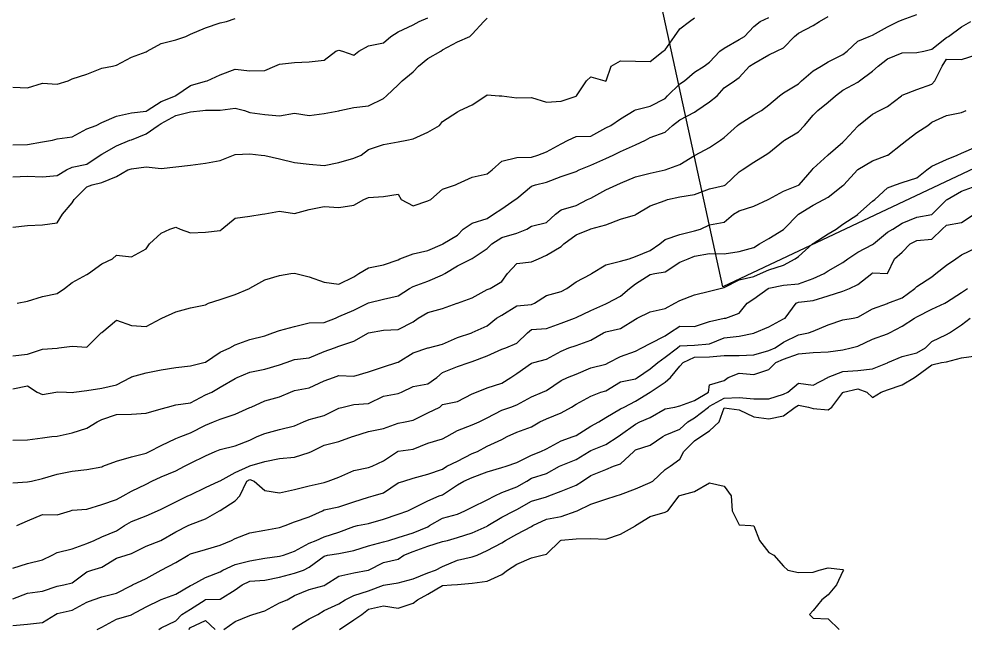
# Model space of a CAD drawing. Header units: metres. Extents: x 2681030 to 2681330, y 1246000 to 1246290.
# Drawn here: x 2681128.96 to 2681160.87, y 1246086.26 to 1246106.84 of the extents above; entities that cross this region are included whole.
import ezdxf

# ---------------------------------------------------------------- set-up
doc = ezdxf.new("R2010")
doc.units = ezdxf.units.M
doc.layers.add('BASIS_HOEHENLINIEN', color=8, linetype='Continuous')
doc.layers.add('BASIS_PARZELLE', color=7, linetype='Continuous')

msp = doc.modelspace()

# ---------------------------------------------------------------- linework, layer by layer
at = {"layer": 'BASIS_HOEHENLINIEN'}
for points in [[(2681128.75, 1246094.363, 0), (2681129.25, 1246094.469, 0), (2681129.575, 1246094.25, 0), (2681129.75, 1246094.173, 0), (2681130.204, 1246094.25, 0), (2681130.25, 1246094.261, 0), (2681130.559, 1246094.25, 0), (2681130.75, 1246094.243, 0), (2681130.809, 1246094.25, 0), (2681131.25, 1246094.308, 0), (2681131.75, 1246094.387, 0), (2681132.25, 1246094.5, 0), (2681132.719, 1246094.75, 0), (2681132.75, 1246094.763, 0), (2681133.25, 1246094.905, 0), (2681133.75, 1246095.003, 0), (2681134.25, 1246095.084, 0), (2681134.75, 1246095.138, 0), (2681135.198, 1246095.25, 0), (2681135.25, 1246095.266, 0), (2681135.75, 1246095.599, 0), (2681136.068, 1246095.75, 0), (2681136.25, 1246095.846, 0), (2681136.75, 1246096.026, 0), (2681137.25, 1246096.155, 0), (2681137.526, 1246096.25, 0), (2681137.75, 1246096.33, 0), (2681138.25, 1246096.468, 0), (2681138.75, 1246096.592, 0), (2681139.25, 1246096.604, 0), (2681139.633, 1246096.75, 0), (2681139.75, 1246096.806, 0), (2681140.25, 1246097.019, 0), (2681140.727, 1246097.25, 0), (2681140.75, 1246097.26, 0), (2681141.25, 1246097.389, 0), (2681141.75, 1246097.501, 0), (2681142.137, 1246097.75, 0), (2681142.25, 1246097.817, 0), (2681142.75, 1246097.993, 0), (2681143.25, 1246098.213, 0), (2681143.328, 1246098.25, 0), (2681143.75, 1246098.509, 0), (2681144.224, 1246098.75, 0), (2681144.25, 1246098.763, 0), (2681144.75, 1246099.1, 0), (2681144.914, 1246099.25, 0), (2681145.25, 1246099.466, 0), (2681145.75, 1246099.611, 0), (2681146.089, 1246099.75, 0), (2681146.25, 1246099.848, 0), (2681146.75, 1246099.977, 0), (2681147.051, 1246100.25, 0), (2681147.25, 1246100.399, 0), (2681147.75, 1246100.545, 0), (2681148.132, 1246100.75, 0), (2681148.25, 1246100.798, 0), (2681148.75, 1246101.071, 0), (2681149.123, 1246101.25, 0), (2681149.25, 1246101.297, 0), (2681149.75, 1246101.514, 0), (2681150.25, 1246101.634, 0), (2681150.75, 1246101.748, 0), (2681150.756, 1246101.75, 0), (2681151.25, 1246101.934, 0), (2681151.75, 1246102.239, 0), (2681151.773, 1246102.25, 0), (2681152.25, 1246102.499, 0), (2681152.617, 1246102.75, 0), (2681152.75, 1246102.838, 0), (2681153.198, 1246103.25, 0), (2681153.25, 1246103.296, 0), (2681153.75, 1246103.601, 0), (2681154, 1246103.75, 0), (2681154.25, 1246103.942, 0), (2681154.615, 1246104.25, 0), (2681154.75, 1246104.352, 0), (2681155.25, 1246104.65, 0), (2681155.352, 1246104.75, 0), (2681155.75, 1246105.094, 0), (2681156.02, 1246105.25, 0), (2681156.25, 1246105.392, 0), (2681156.75, 1246105.643, 0), (2681156.899, 1246105.75, 0), (2681157.25, 1246106.092, 0), (2681157.642, 1246106.25, 0), (2681157.75, 1246106.288, 0), (2681158.25, 1246106.579, 0), (2681158.617, 1246106.75, 0), (2681158.75, 1246106.807, 0), (2681159.25, 1246106.987, 0)], [(2681128.75, 1246095.477, 0), (2681129.25, 1246095.534, 0), (2681129.75, 1246095.697, 0), (2681130.25, 1246095.74, 0), (2681130.306, 1246095.75, 0), (2681130.75, 1246095.805, 0), (2681131.25, 1246095.767, 0), (2681131.733, 1246096.25, 0), (2681131.75, 1246096.265, 0), (2681132.25, 1246096.684, 0), (2681132.75, 1246096.503, 0), (2681133.25, 1246096.466, 0), (2681133.75, 1246096.732, 0), (2681133.779, 1246096.75, 0), (2681134.25, 1246096.963, 0), (2681134.75, 1246097.094, 0), (2681135.25, 1246097.193, 0), (2681135.354, 1246097.25, 0), (2681135.75, 1246097.382, 0), (2681136.25, 1246097.548, 0), (2681136.732, 1246097.75, 0), (2681136.75, 1246097.76, 0), (2681137.25, 1246098.036, 0), (2681137.75, 1246098.191, 0), (2681138.133, 1246098.25, 0), (2681138.25, 1246098.265, 0), (2681138.295, 1246098.25, 0), (2681138.75, 1246098.138, 0), (2681139.25, 1246097.962, 0), (2681139.75, 1246097.895, 0), (2681140.25, 1246098.145, 0), (2681140.425, 1246098.25, 0), (2681140.75, 1246098.446, 0), (2681141.25, 1246098.546, 0), (2681141.75, 1246098.712, 0), (2681141.811, 1246098.75, 0), (2681142.25, 1246098.912, 0), (2681142.75, 1246099.032, 0), (2681143.25, 1246099.246, 0), (2681143.256, 1246099.25, 0), (2681143.75, 1246099.552, 0), (2681143.943, 1246099.75, 0), (2681144.25, 1246099.95, 0), (2681144.75, 1246100.11, 0), (2681144.962, 1246100.25, 0), (2681145.25, 1246100.434, 0), (2681145.696, 1246100.75, 0), (2681145.75, 1246100.788, 0), (2681146.25, 1246101.202, 0), (2681146.385, 1246101.25, 0), (2681146.75, 1246101.333, 0), (2681147.25, 1246101.529, 0), (2681147.75, 1246101.697, 0), (2681147.86, 1246101.75, 0), (2681148.25, 1246101.903, 0), (2681148.75, 1246102.137, 0), (2681149.007, 1246102.25, 0), (2681149.25, 1246102.364, 0), (2681149.75, 1246102.592, 0), (2681150.089, 1246102.75, 0), (2681150.25, 1246102.845, 0), (2681150.75, 1246103.02, 0), (2681150.998, 1246103.25, 0), (2681151.25, 1246103.435, 0), (2681151.75, 1246103.694, 0), (2681151.819, 1246103.75, 0), (2681152.25, 1246104.04, 0), (2681152.511, 1246104.25, 0), (2681152.75, 1246104.513, 0), (2681153.092, 1246104.75, 0), (2681153.25, 1246104.869, 0), (2681153.605, 1246105.25, 0), (2681153.75, 1246105.335, 0), (2681154.25, 1246105.627, 0), (2681154.511, 1246105.75, 0), (2681154.75, 1246105.864, 0), (2681155.113, 1246106.25, 0), (2681155.25, 1246106.356, 0), (2681155.75, 1246106.616, 0), (2681155.967, 1246106.75, 0), (2681156.25, 1246106.918, 0)], [(2681128.75, 1246099.814, 0), (2681129.25, 1246099.872, 0), (2681129.75, 1246099.895, 0), (2681130.25, 1246099.959, 0), (2681130.425, 1246100.25, 0), (2681130.75, 1246100.642, 0), (2681130.82, 1246100.75, 0), (2681131.25, 1246101.178, 0), (2681131.432, 1246101.25, 0), (2681131.75, 1246101.32, 0), (2681132.25, 1246101.526, 0), (2681132.634, 1246101.75, 0), (2681132.75, 1246101.785, 0), (2681133.25, 1246101.853, 0), (2681133.75, 1246101.801, 0), (2681134.25, 1246101.852, 0), (2681134.75, 1246101.91, 0), (2681135.25, 1246101.976, 0), (2681135.75, 1246102.062, 0), (2681136.192, 1246102.25, 0), (2681136.25, 1246102.268, 0), (2681136.75, 1246102.287, 0), (2681137.126, 1246102.25, 0), (2681137.25, 1246102.233, 0), (2681137.75, 1246102.12, 0), (2681138.25, 1246102.003, 0), (2681138.75, 1246101.941, 0), (2681139.25, 1246101.901, 0), (2681139.75, 1246101.997, 0), (2681140.25, 1246102.143, 0), (2681140.505, 1246102.25, 0), (2681140.75, 1246102.435, 0), (2681141.25, 1246102.603, 0), (2681141.75, 1246102.697, 0), (2681142.043, 1246102.75, 0), (2681142.25, 1246102.799, 0), (2681142.75, 1246103.024, 0), (2681143.144, 1246103.25, 0), (2681143.25, 1246103.378, 0), (2681143.75, 1246103.705, 0), (2681143.835, 1246103.75, 0), (2681144.25, 1246103.944, 0), (2681144.707, 1246104.25, 0), (2681144.75, 1246104.283, 0), (2681145.161, 1246104.25, 0), (2681145.25, 1246104.243, 0), (2681145.75, 1246104.18, 0), (2681146.25, 1246104.191, 0), (2681146.75, 1246104.034, 0), (2681147.25, 1246104.064, 0), (2681147.75, 1246104.233, 0), (2681147.761, 1246104.25, 0), (2681148.103, 1246104.75, 0), (2681148.25, 1246104.884, 0), (2681148.717, 1246104.75, 0), (2681148.75, 1246104.738, 0), (2681148.768, 1246104.75, 0), (2681148.936, 1246105.25, 0), (2681149.25, 1246105.426, 0), (2681149.75, 1246105.415, 0), (2681150.25, 1246105.402, 0), (2681150.69, 1246105.75, 0), (2681150.75, 1246105.799, 0), (2681151.066, 1246106.25, 0), (2681151.25, 1246106.506, 0), (2681151.579, 1246106.75, 0), (2681151.75, 1246106.88, 0)], [(2681128.75, 1246102.598, 0), (2681129.25, 1246102.603, 0), (2681129.75, 1246102.694, 0), (2681130.085, 1246102.75, 0), (2681130.25, 1246102.8, 0), (2681130.75, 1246102.866, 0), (2681131.25, 1246103.135, 0), (2681131.565, 1246103.25, 0), (2681131.75, 1246103.349, 0), (2681132.25, 1246103.561, 0), (2681132.75, 1246103.671, 0), (2681133.25, 1246103.725, 0), (2681133.286, 1246103.75, 0), (2681133.75, 1246104.06, 0), (2681134.239, 1246104.25, 0), (2681134.25, 1246104.258, 0), (2681134.75, 1246104.592, 0), (2681135.25, 1246104.737, 0), (2681135.308, 1246104.75, 0), (2681135.75, 1246104.955, 0), (2681136.25, 1246105.152, 0), (2681136.75, 1246105.091, 0), (2681137.25, 1246105.102, 0), (2681137.591, 1246105.25, 0), (2681137.75, 1246105.314, 0), (2681138.25, 1246105.368, 0), (2681138.75, 1246105.396, 0), (2681139.25, 1246105.452, 0), (2681139.651, 1246105.75, 0), (2681139.75, 1246105.789, 0), (2681139.876, 1246105.75, 0), (2681140.25, 1246105.618, 0), (2681140.428, 1246105.75, 0), (2681140.75, 1246105.931, 0), (2681141.25, 1246106.039, 0), (2681141.498, 1246106.25, 0), (2681141.75, 1246106.402, 0), (2681142.25, 1246106.641, 0), (2681142.455, 1246106.75, 0), (2681142.75, 1246106.877, 0)], [(2681128.75, 1246101.515, 0), (2681129.25, 1246101.535, 0), (2681129.75, 1246101.517, 0), (2681130.25, 1246101.563, 0), (2681130.567, 1246101.75, 0), (2681130.75, 1246101.84, 0), (2681131.25, 1246101.942, 0), (2681131.702, 1246102.25, 0), (2681131.75, 1246102.28, 0), (2681132.25, 1246102.564, 0), (2681132.702, 1246102.75, 0), (2681132.75, 1246102.766, 0), (2681133.25, 1246102.96, 0), (2681133.654, 1246103.25, 0), (2681133.75, 1246103.317, 0), (2681134.25, 1246103.58, 0), (2681134.75, 1246103.705, 0), (2681135.162, 1246103.75, 0), (2681135.25, 1246103.758, 0), (2681135.75, 1246103.764, 0), (2681136.25, 1246103.83, 0), (2681136.571, 1246103.75, 0), (2681136.75, 1246103.688, 0), (2681137.25, 1246103.619, 0), (2681137.75, 1246103.573, 0), (2681138.25, 1246103.667, 0), (2681138.75, 1246103.588, 0), (2681139.25, 1246103.65, 0), (2681139.75, 1246103.741, 0), (2681139.783, 1246103.75, 0), (2681140.25, 1246103.848, 0), (2681140.75, 1246103.915, 0), (2681141.25, 1246104.155, 0), (2681141.352, 1246104.25, 0), (2681141.75, 1246104.619, 0), (2681141.886, 1246104.75, 0), (2681142.25, 1246105.062, 0), (2681142.436, 1246105.25, 0), (2681142.75, 1246105.509, 0), (2681143.193, 1246105.75, 0), (2681143.25, 1246105.8, 0), (2681143.75, 1246106.065, 0), (2681144.168, 1246106.25, 0), (2681144.25, 1246106.33, 0), (2681144.638, 1246106.75, 0), (2681144.75, 1246106.87, 0)], [(2681128.75, 1246104.539, 0), (2681129.25, 1246104.513, 0), (2681129.75, 1246104.675, 0), (2681130.25, 1246104.636, 0), (2681130.614, 1246104.75, 0), (2681130.75, 1246104.817, 0), (2681131.25, 1246104.981, 0), (2681131.75, 1246105.179, 0), (2681132.115, 1246105.25, 0), (2681132.25, 1246105.285, 0), (2681132.75, 1246105.551, 0), (2681133.25, 1246105.733, 0), (2681133.281, 1246105.75, 0), (2681133.75, 1246106.007, 0), (2681134.25, 1246106.136, 0), (2681134.586, 1246106.25, 0), (2681134.75, 1246106.328, 0), (2681135.25, 1246106.543, 0), (2681135.75, 1246106.714, 0), (2681135.961, 1246106.75, 0), (2681136.25, 1246106.853, 0)], [(2681128.903, 1246097.25, 0), (2681129.25, 1246097.319, 0), (2681129.75, 1246097.479, 0), (2681130.25, 1246097.576, 0), (2681130.496, 1246097.75, 0), (2681130.75, 1246097.953, 0), (2681131.25, 1246098.219, 0), (2681131.303, 1246098.25, 0), (2681131.75, 1246098.583, 0), (2681132.118, 1246098.75, 0), (2681132.25, 1246098.877, 0), (2681132.75, 1246098.821, 0), (2681133.25, 1246099.082, 0), (2681133.364, 1246099.25, 0), (2681133.75, 1246099.617, 0), (2681134.045, 1246099.75, 0), (2681134.25, 1246099.815, 0), (2681134.396, 1246099.75, 0), (2681134.75, 1246099.622, 0), (2681135.25, 1246099.644, 0), (2681135.75, 1246099.705, 0), (2681135.802, 1246099.75, 0), (2681136.25, 1246100.123, 0), (2681136.75, 1246100.183, 0), (2681137.161, 1246100.25, 0), (2681137.25, 1246100.264, 0), (2681137.75, 1246100.352, 0), (2681138.25, 1246100.28, 0), (2681138.75, 1246100.408, 0), (2681139.25, 1246100.516, 0), (2681139.75, 1246100.485, 0), (2681140.25, 1246100.563, 0), (2681140.588, 1246100.75, 0), (2681140.75, 1246100.818, 0), (2681141.25, 1246100.855, 0), (2681141.75, 1246100.932, 0), (2681141.845, 1246100.75, 0), (2681142.25, 1246100.533, 0), (2681142.75, 1246100.7, 0), (2681142.848, 1246100.75, 0), (2681143.25, 1246101.101, 0), (2681143.683, 1246101.25, 0), (2681143.75, 1246101.279, 0), (2681144.25, 1246101.508, 0), (2681144.75, 1246101.616, 0), (2681144.923, 1246101.75, 0), (2681145.25, 1246102.043, 0), (2681145.75, 1246102.163, 0), (2681146.25, 1246102.179, 0), (2681146.458, 1246102.25, 0), (2681146.75, 1246102.362, 0), (2681147.25, 1246102.626, 0), (2681147.489, 1246102.75, 0), (2681147.75, 1246102.877, 0), (2681148.25, 1246102.888, 0), (2681148.75, 1246103.163, 0), (2681148.926, 1246103.25, 0), (2681149.25, 1246103.468, 0), (2681149.705, 1246103.75, 0), (2681149.75, 1246103.771, 0), (2681150.25, 1246103.9, 0), (2681150.75, 1246104.16, 0), (2681150.829, 1246104.25, 0), (2681151.25, 1246104.648, 0), (2681151.403, 1246104.75, 0), (2681151.75, 1246105.041, 0), (2681152.075, 1246105.25, 0), (2681152.25, 1246105.385, 0), (2681152.598, 1246105.75, 0), (2681152.75, 1246105.854, 0), (2681153.25, 1246106.143, 0), (2681153.436, 1246106.25, 0), (2681153.75, 1246106.589, 0), (2681153.959, 1246106.75, 0), (2681154.25, 1246106.886, 0)], [(2681128.75, 1246092.63, 0), (2681129.25, 1246092.643, 0), (2681129.75, 1246092.706, 0), (2681130.065, 1246092.75, 0), (2681130.25, 1246092.766, 0), (2681130.75, 1246092.878, 0), (2681131.25, 1246093.037, 0), (2681131.596, 1246093.25, 0), (2681131.75, 1246093.327, 0), (2681132.25, 1246093.502, 0), (2681132.75, 1246093.512, 0), (2681133.25, 1246093.538, 0), (2681133.75, 1246093.687, 0), (2681133.967, 1246093.75, 0), (2681134.25, 1246093.829, 0), (2681134.75, 1246093.894, 0), (2681135.25, 1246094.159, 0), (2681135.461, 1246094.25, 0), (2681135.75, 1246094.415, 0), (2681136.25, 1246094.708, 0), (2681136.322, 1246094.75, 0), (2681136.75, 1246094.923, 0), (2681137.25, 1246095.026, 0), (2681137.75, 1246095.175, 0), (2681137.968, 1246095.25, 0), (2681138.25, 1246095.356, 0), (2681138.75, 1246095.41, 0), (2681139.25, 1246095.625, 0), (2681139.604, 1246095.75, 0), (2681139.75, 1246095.799, 0), (2681140.25, 1246095.967, 0), (2681140.744, 1246096.25, 0), (2681140.75, 1246096.253, 0), (2681141.25, 1246096.338, 0), (2681141.75, 1246096.364, 0), (2681142.25, 1246096.62, 0), (2681142.427, 1246096.75, 0), (2681142.75, 1246096.938, 0), (2681143.25, 1246097.072, 0), (2681143.739, 1246097.25, 0), (2681143.75, 1246097.254, 0), (2681144.25, 1246097.43, 0), (2681144.75, 1246097.716, 0), (2681144.848, 1246097.75, 0), (2681145.25, 1246097.985, 0), (2681145.437, 1246098.25, 0), (2681145.75, 1246098.589, 0), (2681146.25, 1246098.652, 0), (2681146.482, 1246098.75, 0), (2681146.75, 1246098.875, 0), (2681147.25, 1246099.17, 0), (2681147.334, 1246099.25, 0), (2681147.75, 1246099.559, 0), (2681148.226, 1246099.75, 0), (2681148.25, 1246099.758, 0), (2681148.75, 1246099.893, 0), (2681149.25, 1246100.086, 0), (2681149.75, 1246100.231, 0), (2681149.777, 1246100.25, 0), (2681150.25, 1246100.539, 0), (2681150.75, 1246100.72, 0), (2681150.832, 1246100.75, 0), (2681151.25, 1246100.842, 0), (2681151.75, 1246100.918, 0), (2681152.25, 1246101.113, 0), (2681152.75, 1246101.22, 0), (2681152.786, 1246101.25, 0), (2681153.25, 1246101.688, 0), (2681153.357, 1246101.75, 0), (2681153.75, 1246102.014, 0), (2681154.129, 1246102.25, 0), (2681154.25, 1246102.328, 0), (2681154.75, 1246102.731, 0), (2681154.78, 1246102.75, 0), (2681155.25, 1246103.035, 0), (2681155.45, 1246103.25, 0), (2681155.75, 1246103.594, 0), (2681155.909, 1246103.75, 0), (2681156.25, 1246104.033, 0), (2681156.505, 1246104.25, 0), (2681156.75, 1246104.437, 0), (2681157.25, 1246104.709, 0), (2681157.309, 1246104.75, 0), (2681157.75, 1246105.079, 0), (2681157.943, 1246105.25, 0), (2681158.25, 1246105.49, 0), (2681158.75, 1246105.695, 0), (2681159.25, 1246105.704, 0), (2681159.484, 1246105.75, 0), (2681159.75, 1246105.821, 0), (2681160.25, 1246106.212, 0), (2681160.31, 1246106.25, 0), (2681160.75, 1246106.576, 0), (2681161.065, 1246106.75, 0)], [(2681128.75, 1246091.194, 0), (2681129.25, 1246091.225, 0), (2681129.376, 1246091.25, 0), (2681129.75, 1246091.338, 0), (2681130.25, 1246091.484, 0), (2681130.75, 1246091.587, 0), (2681131.25, 1246091.647, 0), (2681131.75, 1246091.737, 0), (2681131.782, 1246091.75, 0), (2681132.25, 1246091.928, 0), (2681132.75, 1246092.07, 0), (2681133.25, 1246092.198, 0), (2681133.36, 1246092.25, 0), (2681133.75, 1246092.451, 0), (2681134.25, 1246092.685, 0), (2681134.418, 1246092.75, 0), (2681134.75, 1246092.875, 0), (2681135.25, 1246093.139, 0), (2681135.523, 1246093.25, 0), (2681135.75, 1246093.338, 0), (2681136.25, 1246093.512, 0), (2681136.75, 1246093.732, 0), (2681136.786, 1246093.75, 0), (2681137.25, 1246093.957, 0), (2681137.75, 1246094.098, 0), (2681138.116, 1246094.25, 0), (2681138.25, 1246094.303, 0), (2681138.75, 1246094.4, 0), (2681139.25, 1246094.63, 0), (2681139.568, 1246094.75, 0), (2681139.75, 1246094.81, 0), (2681140.25, 1246094.791, 0), (2681140.75, 1246094.932, 0), (2681141.25, 1246095.103, 0), (2681141.709, 1246095.25, 0), (2681141.75, 1246095.263, 0), (2681142.25, 1246095.582, 0), (2681142.75, 1246095.741, 0), (2681142.778, 1246095.75, 0), (2681143.25, 1246095.873, 0), (2681143.75, 1246096.095, 0), (2681144.229, 1246096.25, 0), (2681144.25, 1246096.259, 0), (2681144.75, 1246096.485, 0), (2681145.066, 1246096.75, 0), (2681145.25, 1246096.848, 0), (2681145.75, 1246097.158, 0), (2681146.25, 1246097.209, 0), (2681146.345, 1246097.25, 0), (2681146.75, 1246097.516, 0), (2681147.25, 1246097.645, 0), (2681147.443, 1246097.75, 0), (2681147.75, 1246097.974, 0), (2681148.25, 1246098.233, 0), (2681148.269, 1246098.25, 0), (2681148.75, 1246098.546, 0), (2681149.25, 1246098.667, 0), (2681149.546, 1246098.75, 0), (2681149.75, 1246098.827, 0), (2681150.25, 1246099.024, 0), (2681150.579, 1246099.25, 0), (2681150.75, 1246099.404, 0), (2681151.25, 1246099.568, 0), (2681151.75, 1246099.688, 0), (2681151.952, 1246099.75, 0), (2681152.25, 1246099.896, 0), (2681152.75, 1246099.99, 0), (2681153.065, 1246100.25, 0), (2681153.25, 1246100.369, 0), (2681153.75, 1246100.53, 0), (2681154.233, 1246100.75, 0), (2681154.25, 1246100.758, 0), (2681154.75, 1246101.029, 0), (2681155.25, 1246101.234, 0), (2681155.27, 1246101.25, 0), (2681155.711, 1246101.75, 0), (2681155.75, 1246101.8, 0), (2681156.24, 1246102.25, 0), (2681156.25, 1246102.258, 0), (2681156.75, 1246102.686, 0), (2681156.815, 1246102.75, 0), (2681157.25, 1246103.227, 0), (2681157.272, 1246103.25, 0), (2681157.75, 1246103.633, 0), (2681157.98, 1246103.75, 0), (2681158.25, 1246103.886, 0), (2681158.722, 1246104.25, 0), (2681158.75, 1246104.271, 0), (2681159.25, 1246104.464, 0), (2681159.75, 1246104.642, 0), (2681159.85, 1246104.75, 0), (2681160.1, 1246105.25, 0), (2681160.25, 1246105.489, 0), (2681160.75, 1246105.478, 0), (2681161.25, 1246105.625, 0)], [(2681128.887, 1246089.75, 0), (2681129.25, 1246089.916, 0), (2681129.75, 1246090.125, 0), (2681130.25, 1246090.115, 0), (2681130.694, 1246090.25, 0), (2681130.75, 1246090.267, 0), (2681131.25, 1246090.299, 0), (2681131.75, 1246090.458, 0), (2681132.25, 1246090.631, 0), (2681132.474, 1246090.75, 0), (2681132.75, 1246090.916, 0), (2681133.25, 1246091.146, 0), (2681133.444, 1246091.25, 0), (2681133.75, 1246091.395, 0), (2681134.25, 1246091.597, 0), (2681134.538, 1246091.75, 0), (2681134.75, 1246091.857, 0), (2681135.25, 1246092.098, 0), (2681135.577, 1246092.25, 0), (2681135.75, 1246092.313, 0), (2681136.25, 1246092.438, 0), (2681136.75, 1246092.634, 0), (2681136.995, 1246092.75, 0), (2681137.25, 1246092.858, 0), (2681137.75, 1246092.99, 0), (2681138.25, 1246093.111, 0), (2681138.558, 1246093.25, 0), (2681138.75, 1246093.326, 0), (2681139.25, 1246093.464, 0), (2681139.75, 1246093.706, 0), (2681139.897, 1246093.75, 0), (2681140.25, 1246093.838, 0), (2681140.75, 1246093.868, 0), (2681141.25, 1246094.113, 0), (2681141.75, 1246094.21, 0), (2681141.863, 1246094.25, 0), (2681142.25, 1246094.443, 0), (2681142.75, 1246094.534, 0), (2681143.058, 1246094.75, 0), (2681143.25, 1246094.914, 0), (2681143.75, 1246095.114, 0), (2681144.148, 1246095.25, 0), (2681144.25, 1246095.287, 0), (2681144.75, 1246095.471, 0), (2681145.25, 1246095.698, 0), (2681145.376, 1246095.75, 0), (2681145.75, 1246095.9, 0), (2681146.11, 1246096.25, 0), (2681146.25, 1246096.365, 0), (2681146.75, 1246096.404, 0), (2681147.25, 1246096.575, 0), (2681147.695, 1246096.75, 0), (2681147.75, 1246096.772, 0), (2681148.25, 1246097.011, 0), (2681148.75, 1246097.231, 0), (2681148.804, 1246097.25, 0), (2681149.25, 1246097.494, 0), (2681149.548, 1246097.75, 0), (2681149.75, 1246097.902, 0), (2681150.25, 1246098.215, 0), (2681150.408, 1246098.25, 0), (2681150.75, 1246098.306, 0), (2681151.25, 1246098.636, 0), (2681151.534, 1246098.75, 0), (2681151.75, 1246098.833, 0), (2681152.25, 1246098.924, 0), (2681152.75, 1246098.921, 0), (2681153.25, 1246098.997, 0), (2681153.75, 1246099.129, 0), (2681153.943, 1246099.25, 0), (2681154.25, 1246099.431, 0), (2681154.75, 1246099.735, 0), (2681154.763, 1246099.75, 0), (2681155.25, 1246100.25, 0), (2681155.25, 1246100.25, 0), (2681155.75, 1246100.564, 0), (2681156.105, 1246100.75, 0), (2681156.25, 1246100.826, 0), (2681156.75, 1246101.22, 0), (2681156.782, 1246101.25, 0), (2681157.239, 1246101.75, 0), (2681157.25, 1246101.757, 0), (2681157.75, 1246102.055, 0), (2681158.25, 1246102.24, 0), (2681158.265, 1246102.25, 0), (2681158.75, 1246102.632, 0), (2681158.91, 1246102.75, 0), (2681159.25, 1246103.014, 0), (2681159.615, 1246103.25, 0), (2681159.75, 1246103.357, 0), (2681160.25, 1246103.586, 0), (2681160.75, 1246103.689, 0), (2681160.905, 1246103.75, 0)], [(2681128.75, 1246088.315, 0), (2681129.25, 1246088.472, 0), (2681129.75, 1246088.599, 0), (2681130.082, 1246088.75, 0), (2681130.25, 1246088.838, 0), (2681130.75, 1246088.962, 0), (2681131.25, 1246089.151, 0), (2681131.5, 1246089.25, 0), (2681131.75, 1246089.368, 0), (2681132.25, 1246089.57, 0), (2681132.517, 1246089.75, 0), (2681132.75, 1246089.892, 0), (2681133.25, 1246090.076, 0), (2681133.635, 1246090.25, 0), (2681133.75, 1246090.3, 0), (2681134.25, 1246090.555, 0), (2681134.657, 1246090.75, 0), (2681134.75, 1246090.791, 0), (2681135.25, 1246091.031, 0), (2681135.712, 1246091.25, 0), (2681135.75, 1246091.265, 0), (2681136.25, 1246091.543, 0), (2681136.722, 1246091.75, 0), (2681136.75, 1246091.766, 0), (2681137.25, 1246091.91, 0), (2681137.75, 1246092.008, 0), (2681138.25, 1246092.054, 0), (2681138.75, 1246092.217, 0), (2681138.827, 1246092.25, 0), (2681139.25, 1246092.458, 0), (2681139.75, 1246092.587, 0), (2681140.207, 1246092.75, 0), (2681140.25, 1246092.765, 0), (2681140.75, 1246092.921, 0), (2681141.25, 1246093.023, 0), (2681141.75, 1246093.205, 0), (2681141.99, 1246093.25, 0), (2681142.25, 1246093.308, 0), (2681142.75, 1246093.559, 0), (2681143.152, 1246093.75, 0), (2681143.25, 1246093.838, 0), (2681143.75, 1246093.932, 0), (2681144.25, 1246094.2, 0), (2681144.393, 1246094.25, 0), (2681144.75, 1246094.392, 0), (2681145.25, 1246094.56, 0), (2681145.554, 1246094.75, 0), (2681145.75, 1246094.877, 0), (2681146.25, 1246095.232, 0), (2681146.323, 1246095.25, 0), (2681146.75, 1246095.363, 0), (2681147.25, 1246095.639, 0), (2681147.511, 1246095.75, 0), (2681147.75, 1246095.822, 0), (2681148.25, 1246096.002, 0), (2681148.675, 1246096.25, 0), (2681148.75, 1246096.29, 0), (2681149.25, 1246096.398, 0), (2681149.75, 1246096.708, 0), (2681149.814, 1246096.75, 0), (2681150.25, 1246096.965, 0), (2681150.75, 1246097.077, 0), (2681151.082, 1246097.25, 0), (2681151.25, 1246097.343, 0), (2681151.75, 1246097.533, 0), (2681152.25, 1246097.654, 0), (2681152.609, 1246097.75, 0), (2681152.75, 1246097.782, 0), (2681153.25, 1246098.036, 0), (2681153.75, 1246098.154, 0), (2681153.975, 1246098.25, 0), (2681154.25, 1246098.38, 0), (2681154.75, 1246098.53, 0), (2681155.146, 1246098.75, 0), (2681155.25, 1246098.828, 0), (2681155.727, 1246099.25, 0), (2681155.75, 1246099.267, 0), (2681156.25, 1246099.59, 0), (2681156.528, 1246099.75, 0), (2681156.75, 1246099.917, 0), (2681157.25, 1246100.245, 0), (2681157.257, 1246100.25, 0), (2681157.75, 1246100.693, 0), (2681157.833, 1246100.75, 0), (2681158.25, 1246101.146, 0), (2681158.521, 1246101.25, 0), (2681158.75, 1246101.327, 0), (2681159.25, 1246101.482, 0), (2681159.585, 1246101.75, 0), (2681159.75, 1246101.878, 0), (2681160.25, 1246102.099, 0), (2681160.604, 1246102.25, 0), (2681160.75, 1246102.312, 0), (2681161.25, 1246102.527, 0)], [(2681128.75, 1246087.278, 0), (2681129.25, 1246087.467, 0), (2681129.75, 1246087.538, 0), (2681130.25, 1246087.707, 0), (2681130.477, 1246087.75, 0), (2681130.75, 1246087.817, 0), (2681131.25, 1246088.191, 0), (2681131.414, 1246088.25, 0), (2681131.75, 1246088.353, 0), (2681132.25, 1246088.655, 0), (2681132.575, 1246088.75, 0), (2681132.75, 1246088.81, 0), (2681133.25, 1246089.058, 0), (2681133.749, 1246089.25, 0), (2681133.75, 1246089.25, 0), (2681134.25, 1246089.537, 0), (2681134.662, 1246089.75, 0), (2681134.75, 1246089.792, 0), (2681135.25, 1246089.98, 0), (2681135.718, 1246090.25, 0), (2681135.75, 1246090.263, 0), (2681136.25, 1246090.588, 0), (2681136.403, 1246090.75, 0), (2681136.644, 1246091.25, 0), (2681136.75, 1246091.307, 0), (2681136.896, 1246091.25, 0), (2681137.25, 1246090.937, 0), (2681137.75, 1246090.852, 0), (2681138.25, 1246090.971, 0), (2681138.75, 1246091.095, 0), (2681139.25, 1246091.208, 0), (2681139.383, 1246091.25, 0), (2681139.75, 1246091.383, 0), (2681140.25, 1246091.603, 0), (2681140.75, 1246091.711, 0), (2681140.872, 1246091.75, 0), (2681141.25, 1246091.931, 0), (2681141.729, 1246092.25, 0), (2681141.75, 1246092.26, 0), (2681142.25, 1246092.332, 0), (2681142.75, 1246092.528, 0), (2681143.25, 1246092.682, 0), (2681143.393, 1246092.75, 0), (2681143.75, 1246092.953, 0), (2681144.25, 1246093.154, 0), (2681144.487, 1246093.25, 0), (2681144.75, 1246093.387, 0), (2681145.25, 1246093.639, 0), (2681145.555, 1246093.75, 0), (2681145.75, 1246093.818, 0), (2681146.25, 1246094.09, 0), (2681146.619, 1246094.25, 0), (2681146.75, 1246094.304, 0), (2681147.25, 1246094.644, 0), (2681147.461, 1246094.75, 0), (2681147.75, 1246094.857, 0), (2681148.25, 1246095.067, 0), (2681148.75, 1246095.191, 0), (2681148.852, 1246095.25, 0), (2681149.25, 1246095.451, 0), (2681149.75, 1246095.632, 0), (2681149.968, 1246095.75, 0), (2681150.25, 1246095.887, 0), (2681150.75, 1246096.154, 0), (2681150.899, 1246096.25, 0), (2681151.25, 1246096.473, 0), (2681151.75, 1246096.466, 0), (2681152.25, 1246096.636, 0), (2681152.75, 1246096.742, 0), (2681152.799, 1246096.75, 0), (2681153.25, 1246096.92, 0), (2681153.517, 1246097.25, 0), (2681153.75, 1246097.394, 0), (2681154.23, 1246097.75, 0), (2681154.25, 1246097.762, 0), (2681154.75, 1246097.855, 0), (2681155.25, 1246097.908, 0), (2681155.75, 1246098.087, 0), (2681156.115, 1246098.25, 0), (2681156.25, 1246098.341, 0), (2681156.75, 1246098.62, 0), (2681156.917, 1246098.75, 0), (2681157.25, 1246098.975, 0), (2681157.75, 1246099.227, 0), (2681157.782, 1246099.25, 0), (2681158.25, 1246099.644, 0), (2681158.438, 1246099.75, 0), (2681158.75, 1246099.952, 0), (2681159.25, 1246100.157, 0), (2681159.75, 1246100.239, 0), (2681159.764, 1246100.25, 0), (2681160.25, 1246100.744, 0), (2681160.264, 1246100.75, 0), (2681160.75, 1246101.029, 0), (2681161.25, 1246101.212, 0)], [(2681128.75, 1246086.384, 0), (2681129.25, 1246086.424, 0), (2681129.75, 1246086.482, 0), (2681130.188, 1246086.75, 0), (2681130.25, 1246086.786, 0), (2681130.75, 1246086.893, 0), (2681131.25, 1246087.166, 0), (2681131.461, 1246087.25, 0), (2681131.75, 1246087.347, 0), (2681132.25, 1246087.465, 0), (2681132.75, 1246087.729, 0), (2681132.792, 1246087.75, 0), (2681133.25, 1246087.97, 0), (2681133.75, 1246088.247, 0), (2681133.755, 1246088.25, 0), (2681134.25, 1246088.507, 0), (2681134.669, 1246088.75, 0), (2681134.75, 1246088.794, 0), (2681135.25, 1246088.944, 0), (2681135.75, 1246089.088, 0), (2681136.126, 1246089.25, 0), (2681136.25, 1246089.313, 0), (2681136.75, 1246089.508, 0), (2681137.25, 1246089.591, 0), (2681137.75, 1246089.685, 0), (2681137.939, 1246089.75, 0), (2681138.25, 1246089.874, 0), (2681138.75, 1246090.046, 0), (2681139.196, 1246090.25, 0), (2681139.25, 1246090.277, 0), (2681139.75, 1246090.379, 0), (2681140.25, 1246090.549, 0), (2681140.75, 1246090.714, 0), (2681140.901, 1246090.75, 0), (2681141.25, 1246090.85, 0), (2681141.75, 1246091.193, 0), (2681141.946, 1246091.25, 0), (2681142.25, 1246091.355, 0), (2681142.75, 1246091.485, 0), (2681143.25, 1246091.659, 0), (2681143.394, 1246091.75, 0), (2681143.75, 1246091.926, 0), (2681144.25, 1246092.182, 0), (2681144.42, 1246092.25, 0), (2681144.75, 1246092.429, 0), (2681145.25, 1246092.649, 0), (2681145.431, 1246092.75, 0), (2681145.75, 1246092.899, 0), (2681146.25, 1246093.086, 0), (2681146.528, 1246093.25, 0), (2681146.75, 1246093.348, 0), (2681147.25, 1246093.55, 0), (2681147.598, 1246093.75, 0), (2681147.75, 1246093.849, 0), (2681148.25, 1246094.114, 0), (2681148.59, 1246094.25, 0), (2681148.75, 1246094.298, 0), (2681149.25, 1246094.594, 0), (2681149.75, 1246094.703, 0), (2681149.819, 1246094.75, 0), (2681150.25, 1246095.042, 0), (2681150.506, 1246095.25, 0), (2681150.75, 1246095.426, 0), (2681151.166, 1246095.75, 0), (2681151.25, 1246095.809, 0), (2681151.75, 1246095.839, 0), (2681152.25, 1246095.879, 0), (2681152.75, 1246096.087, 0), (2681153.25, 1246096.138, 0), (2681153.75, 1246096.244, 0), (2681153.77, 1246096.25, 0), (2681154.25, 1246096.458, 0), (2681154.75, 1246096.72, 0), (2681154.799, 1246096.75, 0), (2681155.178, 1246097.25, 0), (2681155.25, 1246097.288, 0), (2681155.75, 1246097.344, 0), (2681156.25, 1246097.495, 0), (2681156.75, 1246097.655, 0), (2681156.971, 1246097.75, 0), (2681157.25, 1246097.878, 0), (2681157.724, 1246098.25, 0), (2681157.75, 1246098.273, 0), (2681158.25, 1246098.256, 0), (2681158.49, 1246098.75, 0), (2681158.75, 1246098.972, 0), (2681159.024, 1246099.25, 0), (2681159.25, 1246099.368, 0), (2681159.75, 1246099.41, 0), (2681160.095, 1246099.75, 0), (2681160.25, 1246099.886, 0), (2681160.75, 1246099.972, 0), (2681161.181, 1246100.25, 0)], [(2681131.597, 1246086.25, 0), (2681131.75, 1246086.329, 0), (2681132.25, 1246086.599, 0), (2681132.75, 1246086.74, 0), (2681132.771, 1246086.75, 0), (2681133.25, 1246087.011, 0), (2681133.729, 1246087.25, 0), (2681133.75, 1246087.261, 0), (2681134.25, 1246087.44, 0), (2681134.75, 1246087.724, 0), (2681134.799, 1246087.75, 0), (2681135.25, 1246088.003, 0), (2681135.75, 1246088.193, 0), (2681135.839, 1246088.25, 0), (2681136.25, 1246088.442, 0), (2681136.75, 1246088.561, 0), (2681137.25, 1246088.653, 0), (2681137.75, 1246088.714, 0), (2681137.876, 1246088.75, 0), (2681138.25, 1246088.883, 0), (2681138.75, 1246089.157, 0), (2681138.979, 1246089.25, 0), (2681139.25, 1246089.369, 0), (2681139.75, 1246089.533, 0), (2681140.25, 1246089.721, 0), (2681140.381, 1246089.75, 0), (2681140.75, 1246089.826, 0), (2681141.25, 1246089.971, 0), (2681141.75, 1246090.136, 0), (2681142.08, 1246090.25, 0), (2681142.25, 1246090.342, 0), (2681142.75, 1246090.583, 0), (2681143.128, 1246090.75, 0), (2681143.25, 1246090.788, 0), (2681143.75, 1246091.125, 0), (2681143.96, 1246091.25, 0), (2681144.25, 1246091.371, 0), (2681144.75, 1246091.56, 0), (2681145.25, 1246091.705, 0), (2681145.396, 1246091.75, 0), (2681145.75, 1246091.883, 0), (2681146.25, 1246092.131, 0), (2681146.559, 1246092.25, 0), (2681146.75, 1246092.336, 0), (2681147.25, 1246092.605, 0), (2681147.653, 1246092.75, 0), (2681147.75, 1246092.792, 0), (2681148.25, 1246093.105, 0), (2681148.519, 1246093.25, 0), (2681148.75, 1246093.394, 0), (2681149.25, 1246093.684, 0), (2681149.369, 1246093.75, 0), (2681149.75, 1246093.942, 0), (2681150.25, 1246094.249, 0), (2681150.251, 1246094.25, 0), (2681150.75, 1246094.587, 0), (2681150.936, 1246094.75, 0), (2681151.25, 1246095.123, 0), (2681151.359, 1246095.25, 0), (2681151.75, 1246095.433, 0), (2681152.25, 1246095.447, 0), (2681152.75, 1246095.492, 0), (2681153.25, 1246095.49, 0), (2681153.75, 1246095.511, 0), (2681154.25, 1246095.653, 0), (2681154.461, 1246095.75, 0), (2681154.75, 1246095.935, 0), (2681155.25, 1246096.187, 0), (2681155.589, 1246096.25, 0), (2681155.75, 1246096.304, 0), (2681156.25, 1246096.519, 0), (2681156.75, 1246096.694, 0), (2681157.101, 1246096.75, 0), (2681157.25, 1246096.777, 0), (2681157.75, 1246097.061, 0), (2681158.25, 1246097.244, 0), (2681158.264, 1246097.25, 0), (2681158.75, 1246097.438, 0), (2681159.182, 1246097.75, 0), (2681159.25, 1246097.812, 0), (2681159.75, 1246098.14, 0), (2681159.883, 1246098.25, 0), (2681160.25, 1246098.538, 0), (2681160.56, 1246098.75, 0), (2681160.75, 1246098.887, 0), (2681161.25, 1246099.123, 0)], [(2681133.677, 1246086.25, 0), (2681133.75, 1246086.297, 0), (2681134.25, 1246086.54, 0), (2681134.453, 1246086.75, 0), (2681134.75, 1246086.934, 0), (2681135.239, 1246087.25, 0), (2681135.25, 1246087.257, 0), (2681135.75, 1246087.27, 0), (2681136.25, 1246087.581, 0), (2681136.491, 1246087.75, 0), (2681136.75, 1246087.871, 0), (2681137.25, 1246087.907, 0), (2681137.75, 1246088.014, 0), (2681138.25, 1246088.142, 0), (2681138.559, 1246088.25, 0), (2681138.75, 1246088.346, 0), (2681139.25, 1246088.717, 0), (2681139.367, 1246088.75, 0), (2681139.75, 1246088.811, 0), (2681140.25, 1246088.91, 0), (2681140.75, 1246089.062, 0), (2681141.25, 1246089.201, 0), (2681141.438, 1246089.25, 0), (2681141.75, 1246089.351, 0), (2681142.25, 1246089.504, 0), (2681142.75, 1246089.711, 0), (2681142.807, 1246089.75, 0), (2681143.25, 1246090.003, 0), (2681143.75, 1246090.139, 0), (2681143.995, 1246090.25, 0), (2681144.25, 1246090.373, 0), (2681144.75, 1246090.622, 0), (2681145.011, 1246090.75, 0), (2681145.25, 1246090.863, 0), (2681145.75, 1246091.061, 0), (2681146.084, 1246091.25, 0), (2681146.25, 1246091.351, 0), (2681146.75, 1246091.506, 0), (2681147.194, 1246091.75, 0), (2681147.25, 1246091.775, 0), (2681147.75, 1246091.983, 0), (2681148.197, 1246092.25, 0), (2681148.25, 1246092.288, 0), (2681148.75, 1246092.484, 0), (2681149.175, 1246092.75, 0), (2681149.25, 1246092.809, 0), (2681149.75, 1246093.177, 0), (2681149.905, 1246093.25, 0), (2681150.25, 1246093.4, 0), (2681150.75, 1246093.685, 0), (2681151.084, 1246093.75, 0), (2681151.25, 1246093.795, 0), (2681151.75, 1246093.975, 0), (2681152.222, 1246094.25, 0), (2681152.25, 1246094.496, 0), (2681152.75, 1246094.645, 0), (2681152.883, 1246094.75, 0), (2681153.25, 1246094.889, 0), (2681153.75, 1246094.843, 0), (2681154.25, 1246095.021, 0), (2681154.492, 1246095.25, 0), (2681154.75, 1246095.361, 0), (2681155.25, 1246095.543, 0), (2681155.75, 1246095.59, 0), (2681156.25, 1246095.612, 0), (2681156.75, 1246095.682, 0), (2681157.032, 1246095.75, 0), (2681157.25, 1246095.808, 0), (2681157.75, 1246096.034, 0), (2681158.25, 1246096.213, 0), (2681158.327, 1246096.25, 0), (2681158.75, 1246096.474, 0), (2681159.165, 1246096.75, 0), (2681159.25, 1246096.797, 0), (2681159.75, 1246097.046, 0), (2681160.186, 1246097.25, 0), (2681160.25, 1246097.283, 0), (2681160.75, 1246097.615, 0), (2681160.95, 1246097.75, 0)], [(2681135.871, 1246086.25, 0), (2681136.25, 1246086.512, 0), (2681136.75, 1246086.717, 0), (2681136.847, 1246086.75, 0), (2681137.25, 1246086.87, 0), (2681137.75, 1246087.15, 0), (2681138.004, 1246087.25, 0), (2681138.25, 1246087.391, 0), (2681138.75, 1246087.594, 0), (2681139.25, 1246087.732, 0), (2681139.286, 1246087.75, 0), (2681139.75, 1246088.044, 0), (2681140.25, 1246088.153, 0), (2681140.74, 1246088.25, 0), (2681140.75, 1246088.252, 0), (2681141.25, 1246088.506, 0), (2681141.75, 1246088.621, 0), (2681141.946, 1246088.75, 0), (2681142.25, 1246088.881, 0), (2681142.75, 1246089.058, 0), (2681143.25, 1246089.208, 0), (2681143.412, 1246089.25, 0), (2681143.75, 1246089.348, 0), (2681144.25, 1246089.506, 0), (2681144.75, 1246089.735, 0), (2681144.778, 1246089.75, 0), (2681145.25, 1246090.031, 0), (2681145.664, 1246090.25, 0), (2681145.75, 1246090.292, 0), (2681146.25, 1246090.571, 0), (2681146.75, 1246090.721, 0), (2681146.834, 1246090.75, 0), (2681147.25, 1246090.913, 0), (2681147.75, 1246091.117, 0), (2681147.97, 1246091.25, 0), (2681148.25, 1246091.441, 0), (2681148.75, 1246091.638, 0), (2681149.009, 1246091.75, 0), (2681149.25, 1246091.831, 0), (2681149.697, 1246092.25, 0), (2681149.75, 1246092.302, 0), (2681150.25, 1246092.463, 0), (2681150.682, 1246092.75, 0), (2681150.75, 1246092.798, 0), (2681151.25, 1246093.002, 0), (2681151.518, 1246093.25, 0), (2681151.75, 1246093.383, 0), (2681152.216, 1246093.75, 0), (2681152.25, 1246093.775, 0), (2681152.75, 1246094.047, 0), (2681153.25, 1246094.07, 0), (2681153.75, 1246094.022, 0), (2681154.25, 1246094.031, 0), (2681154.75, 1246094.182, 0), (2681154.898, 1246094.25, 0), (2681155.25, 1246094.552, 0), (2681155.75, 1246094.492, 0), (2681156.241, 1246094.75, 0), (2681156.25, 1246094.754, 0), (2681156.75, 1246094.953, 0), (2681157.25, 1246094.981, 0), (2681157.75, 1246095.042, 0), (2681158.25, 1246095.238, 0), (2681158.269, 1246095.25, 0), (2681158.75, 1246095.457, 0), (2681159.25, 1246095.582, 0), (2681159.541, 1246095.75, 0), (2681159.75, 1246095.959, 0), (2681160.25, 1246096.2, 0), (2681160.352, 1246096.25, 0), (2681160.75, 1246096.523, 0), (2681161.045, 1246096.75, 0)], [(2681138.18, 1246086.25, 0), (2681138.25, 1246086.298, 0), (2681138.75, 1246086.609, 0), (2681139.035, 1246086.75, 0), (2681139.25, 1246086.89, 0), (2681139.75, 1246087.112, 0), (2681139.96, 1246087.25, 0), (2681140.25, 1246087.391, 0), (2681140.75, 1246087.545, 0), (2681141.25, 1246087.735, 0), (2681141.325, 1246087.75, 0), (2681141.75, 1246087.824, 0), (2681142.25, 1246087.954, 0), (2681142.75, 1246088.154, 0), (2681143.012, 1246088.25, 0), (2681143.25, 1246088.371, 0), (2681143.75, 1246088.584, 0), (2681144.25, 1246088.695, 0), (2681144.413, 1246088.75, 0), (2681144.75, 1246088.906, 0), (2681145.25, 1246089.173, 0), (2681145.374, 1246089.25, 0), (2681145.75, 1246089.463, 0), (2681146.25, 1246089.722, 0), (2681146.294, 1246089.75, 0), (2681146.75, 1246089.962, 0), (2681147.25, 1246090.052, 0), (2681147.75, 1246090.233, 0), (2681147.787, 1246090.25, 0), (2681148.25, 1246090.471, 0), (2681148.75, 1246090.644, 0), (2681149.107, 1246090.75, 0), (2681149.25, 1246090.797, 0), (2681149.75, 1246090.988, 0), (2681150.25, 1246091.199, 0), (2681150.339, 1246091.25, 0), (2681150.75, 1246091.639, 0), (2681150.924, 1246091.75, 0), (2681151.25, 1246091.994, 0), (2681151.38, 1246092.25, 0), (2681151.75, 1246092.604, 0), (2681151.961, 1246092.75, 0), (2681152.25, 1246092.947, 0), (2681152.573, 1246093.25, 0), (2681152.75, 1246093.722, 0), (2681153.25, 1246093.655, 0), (2681153.75, 1246093.42, 0), (2681154.25, 1246093.348, 0), (2681154.75, 1246093.454, 0), (2681155.139, 1246093.75, 0), (2681155.25, 1246093.812, 0), (2681155.585, 1246093.75, 0), (2681155.75, 1246093.702, 0), (2681156.25, 1246093.657, 0), (2681156.373, 1246093.75, 0), (2681156.75, 1246094.237, 0), (2681156.773, 1246094.25, 0), (2681157.25, 1246094.36, 0), (2681157.561, 1246094.25, 0), (2681157.75, 1246094.066, 0), (2681158.044, 1246094.25, 0), (2681158.25, 1246094.325, 0), (2681158.75, 1246094.502, 0), (2681159.164, 1246094.75, 0), (2681159.25, 1246094.806, 0), (2681159.75, 1246095.178, 0), (2681160.073, 1246095.25, 0), (2681160.25, 1246095.277, 0), (2681160.75, 1246095.409, 0), (2681161.25, 1246095.482, 0)], [(2681139.773, 1246086.25, 0), (2681140.25, 1246086.574, 0), (2681140.524, 1246086.75, 0), (2681140.75, 1246086.932, 0), (2681141.25, 1246087.041, 0), (2681141.75, 1246086.959, 0), (2681142.25, 1246087.134, 0), (2681142.405, 1246087.25, 0), (2681142.75, 1246087.44, 0), (2681143.25, 1246087.728, 0), (2681143.544, 1246087.75, 0), (2681143.75, 1246087.764, 0), (2681144.25, 1246087.809, 0), (2681144.75, 1246087.878, 0), (2681145.25, 1246088.101, 0), (2681145.434, 1246088.25, 0), (2681145.75, 1246088.45, 0), (2681146.25, 1246088.663, 0), (2681146.606, 1246088.75, 0), (2681146.75, 1246088.784, 0), (2681147.226, 1246089.25, 0), (2681147.25, 1246089.261, 0), (2681147.75, 1246089.309, 0), (2681148.25, 1246089.317, 0), (2681148.75, 1246089.29, 0), (2681149.25, 1246089.457, 0), (2681149.75, 1246089.745, 0), (2681149.755, 1246089.75, 0), (2681150.25, 1246090.054, 0), (2681150.75, 1246090.198, 0), (2681150.85, 1246090.25, 0), (2681151.226, 1246090.75, 0), (2681151.25, 1246090.77, 0), (2681151.75, 1246090.896, 0), (2681152.25, 1246091.191, 0), (2681152.75, 1246091.08, 0), (2681152.977, 1246090.75, 0), (2681153.016, 1246090.25, 0), (2681153.25, 1246089.779, 0), (2681153.65, 1246089.75, 0), (2681153.75, 1246089.74, 0), (2681153.936, 1246089.25, 0), (2681154.25, 1246088.838, 0), (2681154.421, 1246088.75, 0), (2681154.75, 1246088.379, 0), (2681154.889, 1246088.25, 0), (2681155.25, 1246088.17, 0), (2681155.75, 1246088.181, 0), (2681155.945, 1246088.25, 0), (2681156.25, 1246088.328, 0), (2681156.75, 1246088.266, 0), (2681156.774, 1246088.25, 0), (2681156.75, 1246088.216, 0), (2681156.537, 1246087.75, 0), (2681156.25, 1246087.415, 0), (2681156.043, 1246087.25, 0), (2681155.75, 1246086.889, 0), (2681155.627, 1246086.75, 0), (2681155.75, 1246086.63, 0), (2681156.25, 1246086.604, 0), (2681156.624, 1246086.25, 0)], [(2681134.693, 1246086.25, 0), (2681134.75, 1246086.308, 0), (2681135.25, 1246086.543, 0), (2681135.578, 1246086.25, 0)]]:
    msp.add_polyline3d(points, dxfattribs=at)
at = {"layer": 'BASIS_PARZELLE'}
msp.add_lwpolyline([(2681139.3, 1246159.3), (2681140.3, 1246159.5), (2681141.2, 1246159.6), (2681142.1, 1246159.8), (2681143, 1246159.9), (2681143.9, 1246160.1), (2681144.8, 1246160.2), (2681145.7, 1246160.4), (2681146.6, 1246160.6), (2681147.5, 1246160.8), (2681148.4, 1246161), (2681189.2, 1246169.9), (2681195.1, 1246171.2), (2681205.6, 1246122.8), (2681196.3, 1246118.4), (2681181.6, 1246111.4), (2681166.7, 1246104.4), (2681152.7, 1246097.8), (2681139.3, 1246159.3)], close=True, dxfattribs=at)

doc.saveas('drawing.dxf')
